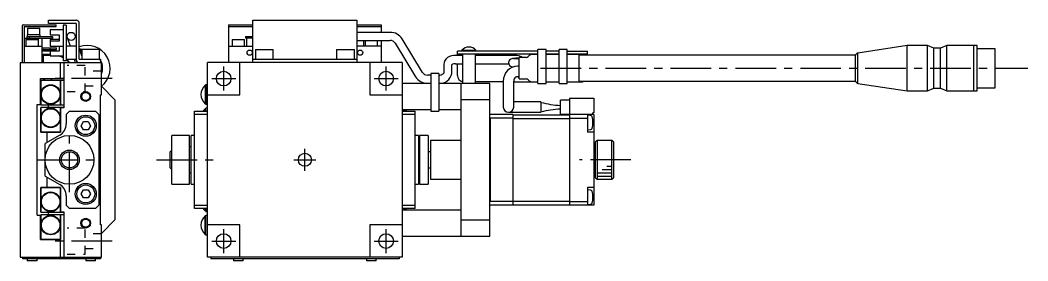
# Model space of a CAD drawing. Extents: x -217 to 421, y 17 to 321.
# Drawn here: x 100.4 to 410.7, y 201 to 275.1 of the extents above; entities that cross this region are included whole.
import ezdxf

# ---------------------------------------------------------------- set-up
doc = ezdxf.new("R2010")
doc.units = 0
doc.header["$LTSCALE"] = 10
doc.linetypes.add('CENTER', pattern=[2, 1.25, -0.25, 0.25, -0.25])
doc.linetypes.add('DOT', pattern=[0.5, 0.25, -0.25])
doc.layers.add('1', color=7, linetype='CONTINUOUS')

msp = doc.modelspace()

# ---------------------------------------------------------------- linework, layer by layer
at = {"layer": '1', "color": 7, "linetype": 'CONTINUOUS'}
for p, q in [((100.996951, 273.187285), (100.996951, 262.087285)), ((101.496951, 273.687285), (111.496951, 273.687285)), ((101.596951, 273.087285), (111.496951, 273.087285)), ((101.596951, 273.087285), (101.596951, 262.087285)), ((109.096951, 275.087285), (117.596951, 275.087285)), ((109.096951, 274.087285), (109.096951, 275.087285)), ((117.596951, 274.087285), (109.096951, 274.087285)), ((111.496951, 273.087285), (111.496951, 273.687285)), ((113.596951, 273.587285), (113.596951, 262.587285)), ((114.596951, 273.587285), (113.596951, 273.587285)), ((114.596951, 273.587285), (114.596951, 262.587285)), ((117.596951, 274.087285), (117.596951, 263.087285)), ((118.596951, 263.087285), (118.596951, 274.087285)), ((164.56652, 273.687285), (164.56652, 262.087285)), ((164.56652, 273.687285), (172.06652, 273.687285)), ((164.56652, 273.087285), (172.06652, 273.087285)), ((172.06652, 262.087285), (172.06652, 275.087285)), ((172.06652, 275.087285), (204.06652, 275.087285)), ((204.06652, 275.087285), (204.06652, 262.087285)), ((204.06652, 273.687285), (211.56652, 273.687285)), ((204.06652, 273.087285), (211.56652, 273.087285)), ((211.56652, 273.687285), (211.56652, 271.337285)), ((102.441576, 270.087285), (102.441576, 269.587285)), ((102.441576, 270.087285), (110.323978, 270.087285)), ((106.546951, 270.587285), (102.546951, 270.587285)), ((102.546951, 270.587285), (102.546951, 270.087285)), ((102.646951, 272.587285), (106.446951, 272.587285)), ((102.646951, 272.587285), (102.646951, 270.587285)), ((103.219881, 270.087285), (103.219881, 269.587285)), ((106.446951, 270.587285), (106.446951, 272.587285)), ((106.546951, 270.087285), (106.546951, 270.587285)), ((113.596951, 272.087285), (109.596951, 272.087285)), ((109.596951, 272.087285), (109.596951, 270.587285)), ((109.596951, 270.587285), (112.396951, 270.587285)), ((110.193244, 270.087285), (110.193244, 269.587285)), ((110.323978, 270.087285), (110.323978, 269.587285)), ((112.396951, 270.587285), (112.396951, 268.587285)), ((117.285771, 270.473557), (117.596951, 269.515845)), ((169.761667, 270.087285), (169.761667, 269.587285)), ((169.761667, 270.087285), (172.06652, 270.087285)), ((171.255959, 270.087285), (171.255959, 269.587285)), ((171.604582, 270.087285), (171.604582, 269.587285)), ((214.334469, 271.337285), (204.06652, 271.337285)), ((101.596951, 269.587285), (110.323978, 269.587285)), ((101.596951, 267.087285), (107.096951, 267.087285)), ((101.646951, 267.087285), (101.646951, 262.087285)), ((102.196951, 269.087285), (102.196951, 267.087285)), ((102.196951, 269.087285), (105.996951, 269.087285)), ((105.950825, 269.587285), (105.950825, 269.087285)), ((105.996951, 267.087285), (105.996951, 269.087285)), ((107.096951, 269.587285), (107.096951, 262.087285)), ((112.396951, 269.087285), (109.596951, 269.087285)), ((109.596951, 269.087285), (109.596951, 267.087285)), ((112.396951, 268.587285), (109.596951, 268.587285)), ((109.596951, 267.087285), (113.596951, 267.087285)), ((112.396951, 267.087285), (112.396951, 265.587285)), ((117.596951, 267.087285), (114.596951, 267.087285)), ((114.908131, 269.701014), (115.757382, 267.087285)), ((164.56652, 267.087285), (172.06652, 267.087285)), ((165.66652, 269.087285), (165.66652, 267.087285)), ((165.66652, 269.087285), (169.46652, 269.087285)), ((169.46652, 267.087285), (169.46652, 269.087285)), ((172.06652, 269.587285), (169.761667, 269.587285)), ((170.06652, 269.587285), (170.06652, 267.087285)), ((204.06652, 268.837285), (214.334469, 268.837285)), ((211.56652, 267.087285), (204.06652, 267.087285)), ((206.06652, 268.837285), (206.06652, 267.087285)), ((206.66652, 268.837285), (206.66652, 267.087285)), ((210.46652, 267.087285), (210.46652, 268.837285)), ((211.56652, 268.837285), (211.56652, 262.087285)), ((215.864022, 268.012041), (222.131972, 257.686985)), ((224.269017, 258.984304), (218.001068, 269.30936)), ((373.566516, 267.287284), (358.332533, 264.971611)), ((373.566516, 253.287286), (373.566516, 267.287284)), ((379.759515, 267.287284), (373.566516, 267.287284)), ((379.759515, 253.287286), (379.759515, 267.287284)), ((381.759515, 266.437285), (379.759515, 267.287284)), ((385.759515, 267.287284), (383.759515, 266.437285)), ((385.759515, 253.287286), (385.759515, 267.287284)), ((394.016515, 267.287284), (385.759515, 267.287284)), ((394.016515, 253.287286), (394.016515, 267.287284)), ((394.066515, 267.237284), (394.016515, 267.287284)), ((394.066515, 253.287286), (394.066515, 267.287284)), ((395.066517, 267.287284), (394.066515, 267.287284)), ((395.066517, 253.287286), (395.066517, 267.287284)), ((107.096951, 266.587285), (111.546951, 266.587285)), ((107.096951, 266.087285), (111.546951, 266.087285)), ((107.096951, 265.879533), (107.746951, 265.879533)), ((112.396951, 265.587285), (107.096951, 265.587285)), ((107.096951, 264.587285), (109.596951, 264.587285)), ((107.596951, 262.087285), (107.596951, 264.587285)), ((109.596951, 264.17721), (107.596951, 264.17721)), ((107.746951, 265.587285), (107.746951, 265.879533)), ((109.546951, 266.587285), (109.546951, 266.087285)), ((109.596951, 265.587285), (109.596951, 264.087285)), ((109.596951, 264.087285), (113.596951, 264.087285)), ((111.546951, 266.087285), (111.546951, 266.587285)), ((113.596926, 263.475019), (112.320505, 264.088127)), ((119.346951, 264.129899), (118.596951, 266.438161)), ((118.77846, 265.879533), (119.246951, 265.879533)), ((119.346951, 265.587285), (118.873417, 265.587285)), ((124.846951, 266.087285), (119.023087, 266.087285)), ((119.198337, 264.587285), (119.346951, 264.587285)), ((119.246951, 265.587285), (119.246951, 265.879533)), ((119.346951, 266.087285), (119.346951, 263.087285)), ((124.846951, 263.087285), (124.846951, 266.087285)), ((172.81652, 266.087285), (172.81652, 263.087285)), ((172.81652, 266.087285), (178.31652, 266.087285)), ((178.31652, 263.087285), (178.31652, 266.087285)), ((197.81652, 266.087285), (197.81652, 263.087285)), ((197.81652, 266.087285), (203.31652, 266.087285)), ((203.31652, 263.087285), (203.31652, 266.087285)), ((236.56652, 264.17721), (234.416061, 264.17721)), ((235.06652, 264.17721), (235.06652, 265.587285)), ((259.81652, 265.587285), (235.06652, 265.587285)), ((259.816516, 264.587285), (235.06652, 264.587285)), ((236.41652, 265.879533), (236.41652, 265.587285)), ((236.41652, 265.879533), (240.71652, 265.879533)), ((236.56652, 264.587285), (236.56652, 255.587285)), ((240.56652, 255.587285), (240.56652, 264.587285)), ((253.316888, 264.17721), (240.56652, 264.17721)), ((240.71652, 265.587285), (240.71652, 265.879533)), ((257.173623, 264.194392), (256.859409, 263.880179)), ((259.816516, 264.487285), (257.88073, 264.487285)), ((262.316516, 266.087285), (259.816516, 266.087285)), ((259.816516, 255.587285), (259.816516, 266.087285)), ((262.316516, 255.587285), (262.316516, 266.087285)), ((266.316516, 264.587285), (262.316516, 264.587285)), ((266.316516, 264.487285), (262.316516, 264.487285)), ((266.31652, 265.587285), (262.31652, 265.587285)), ((268.816516, 266.087285), (266.316516, 266.087285)), ((266.316516, 255.587285), (266.316516, 266.087285)), ((268.816516, 255.587285), (268.816516, 266.087285)), ((275.06652, 264.587285), (268.816516, 264.587285)), ((272.566516, 264.487285), (268.816516, 264.487285)), ((268.81652, 265.587285), (275.06652, 265.587285)), ((272.566516, 256.087285), (272.566516, 264.487285)), ((357.60886, 264.287285), (272.566516, 264.287285)), ((275.06652, 264.287285), (275.06652, 265.587285)), ((357.60886, 256.287285), (357.60886, 264.287285)), ((358.332533, 255.60296), (358.332533, 264.971611)), ((381.759515, 254.137285), (381.759515, 266.437285)), ((383.759515, 266.437285), (381.759515, 266.437285)), ((383.759515, 254.137285), (383.759515, 266.437285)), ((400.566518, 266.287283), (395.066517, 266.287283)), ((400.566518, 254.287287), (400.566518, 266.287283)), ((100.396951, 262.087285), (100.396951, 202.087285)), ((100.396951, 262.087285), (125.396951, 262.087285)), ((112.856741, 257.087285), (112.856741, 262.087285)), ((114.596951, 262.587285), (113.596951, 262.587285)), ((113.880175, 262.087285), (113.880175, 248.087285)), ((115.08735, 262.461635), (114.596924, 262.819615)), ((114.596951, 263.087285), (117.596951, 263.087285)), ((115.584129, 262.087285), (115.08735, 262.461635)), ((115.096951, 263.087285), (115.096951, 262.4544)), ((117.057061, 263.087285), (117.381981, 262.087285)), ((118.596951, 263.087285), (125.096951, 263.087285)), ((124.907463, 263.087285), (124.846951, 263.192095)), ((125.096951, 263.087285), (125.096951, 262.087285)), ((125.16727, 262.637285), (125.096951, 262.759082)), ((125.396951, 252.087285), (125.396951, 262.087285)), ((218.06652, 262.087285), (158.06652, 262.087285)), ((158.06652, 202.087285), (158.06652, 262.087285)), ((168.06652, 252.087285), (168.06652, 262.087285)), ((172.06652, 263.087285), (204.06652, 263.087285)), ((208.06652, 262.087285), (208.06652, 252.087285)), ((218.06652, 262.087285), (218.06652, 202.087285)), ((230.81652, 261.46334), (230.81652, 258.744816)), ((233.316129, 261.401015), (233.423787, 261.474942)), ((233.31652, 258.714505), (233.31652, 261.46334)), ((233.423787, 261.474942), (233.524694, 261.523907)), ((234.416061, 261.67721), (236.56652, 261.67721)), ((235.06652, 258.087285), (235.06652, 261.67721)), ((240.56652, 261.67721), (250.826838, 261.67721)), ((254.06652, 263.442339), (252.040889, 263.24811)), ((254.039584, 263.160145), (252.268073, 263.201549)), ((254.06652, 260.935815), (253.585598, 260.935815)), ((254.06652, 263.160145), (254.039584, 263.160145)), ((254.06652, 256.987285), (254.06652, 263.587285)), ((256.152303, 263.587285), (254.06652, 263.587285)), ((226.81652, 258.15906), (225.798571, 258.15906)), ((229.31652, 258.65906), (226.81652, 258.65906)), ((226.81652, 258.65906), (226.81652, 247.087285)), ((229.31652, 258.65906), (229.31652, 247.087285)), ((230.754079, 258.668457), (230.65106, 258.580624)), ((230.822606, 258.756199), (230.754079, 258.668457)), ((252.954711, 257.531984), (253.063006, 257.59934)), ((253.063006, 257.59934), (253.180169, 257.655282)), ((253.180169, 257.655282), (253.305999, 257.698076)), ((253.305999, 257.698076), (253.439657, 257.725628)), ((253.439657, 257.725628), (253.575864, 257.735769)), ((253.575864, 257.735769), (253.585598, 257.735815)), ((253.585598, 257.735815), (254.06652, 257.735815)), ((253.86652, 257.735815), (253.86652, 257.287285)), ((106.708544, 249.087285), (106.708544, 257.087285)), ((106.708544, 257.087285), (113.880175, 257.087285)), ((106.758535, 256.537285), (106.719684, 256.586011)), ((106.719684, 248.987285), (106.719684, 256.586011)), ((106.719975, 256.587285), (113.880175, 256.587285)), ((106.758535, 256.537285), (106.758535, 248.987285)), ((112.806732, 256.537285), (106.758535, 256.537285)), ((107.430283, 257.087285), (107.445942, 256.587285)), ((108.040895, 256.587285), (108.054595, 257.087285)), ((110.090499, 257.087285), (110.090499, 256.587285)), ((112.806732, 256.537285), (112.867413, 256.586154)), ((112.806732, 248.987285), (112.806732, 256.537285)), ((112.867413, 256.586154), (112.867413, 248.987285)), ((129.596951, 250.587285), (125.396951, 254.787285)), ((157.56652, 255.037285), (157.406965, 255.037285)), ((157.406965, 255.037285), (157.406965, 249.337285)), ((158.06652, 255.187285), (157.56652, 255.187285)), ((157.56652, 255.187285), (157.56652, 249.187285)), ((226.81652, 255.587285), (218.06652, 255.587285)), ((225.798571, 255.65906), (226.81652, 255.65906)), ((245.06652, 255.587285), (229.31652, 255.587285)), ((236.06652, 255.587285), (236.06652, 208.587285)), ((249.16652, 256.087285), (240.56652, 256.087285)), ((245.06652, 208.587285), (245.06652, 255.587285)), ((249.16652, 256.335815), (249.16652, 248.335815)), ((252.36652, 248.335815), (252.36652, 256.335815)), ((252.36652, 256.087285), (259.81652, 256.087285)), ((254.06652, 257.287285), (253.86652, 257.287285)), ((254.06652, 256.987285), (256.152303, 256.987285)), ((256.859409, 256.694392), (257.173623, 256.380179)), ((259.816516, 255.587285), (262.316516, 255.587285)), ((262.31652, 256.087285), (266.31652, 256.087285)), ((266.316516, 255.587285), (268.816516, 255.587285)), ((268.81652, 256.087285), (273.06652, 256.087285)), ((272.566516, 256.287285), (357.60886, 256.287285)), ((358.332533, 255.60296), (373.566516, 253.287286)), ((125.096951, 252.087285), (125.396951, 252.087285)), ((125.096951, 212.087285), (125.096951, 252.087285)), ((158.06652, 252.087285), (168.06652, 252.087285)), ((208.06652, 252.087285), (218.06652, 252.087285)), ((373.566516, 253.287286), (379.759515, 253.287286)), ((379.759515, 253.287286), (381.759515, 254.137285)), ((381.759515, 254.137285), (383.759515, 254.137285)), ((383.759515, 254.137285), (385.759515, 253.287286)), ((385.759515, 253.287286), (394.016515, 253.287286)), ((394.016515, 253.287286), (394.066515, 253.337286)), ((394.066515, 253.287286), (395.066517, 253.287286)), ((395.066517, 254.287287), (400.566518, 254.287287)), ((105.6825, 215.087285), (105.6825, 249.087285)), ((105.6825, 249.087285), (106.719684, 249.087285)), ((106.719684, 248.987285), (113.880175, 248.987285)), ((108.744876, 248.987285), (109.045321, 249.280399)), ((109.096951, 248.187285), (109.096951, 248.987285)), ((110.524252, 249.279299), (110.823381, 248.987285)), ((129.596951, 250.587285), (129.596951, 213.587285)), ((157.406965, 249.337285), (157.56652, 249.337285)), ((157.56652, 249.187285), (158.06652, 249.187285)), ((245.06652, 250.587285), (236.06652, 250.587285)), ((260.76652, 249.935815), (252.36652, 249.935815)), ((260.76652, 249.935815), (260.76652, 246.735815)), ((266.76652, 246.087285), (266.76652, 250.487285)), ((269.56652, 250.487285), (266.76652, 250.487285)), ((269.56652, 251.087285), (277.06652, 251.087285)), ((269.56652, 251.087285), (269.56652, 218.087285)), ((277.06652, 251.087285), (277.06652, 246.587285)), ((106.719684, 240.588559), (106.719684, 248.187285)), ((113.880175, 248.187285), (106.719684, 248.187285)), ((106.758535, 248.187285), (106.758535, 240.637285)), ((109.045321, 247.894171), (108.744876, 248.187285)), ((110.823381, 248.187285), (110.524252, 247.895272)), ((112.806732, 240.637285), (112.806732, 248.187285)), ((112.856741, 248.087285), (112.856741, 240.587285)), ((113.880175, 248.087285), (112.856741, 248.087285)), ((112.867413, 248.187285), (112.867413, 248.087285)), ((115.596951, 247.087285), (114.596951, 246.087285)), ((114.596951, 246.087285), (114.596951, 243.149463)), ((115.596951, 247.087285), (123.596951, 247.087285)), ((124.596951, 246.087285), (123.596951, 247.087285)), ((124.596951, 246.087285), (124.596951, 218.087285)), ((154.06652, 247.087285), (158.06652, 247.087285)), ((154.06652, 217.087285), (154.06652, 247.087285)), ((158.06652, 246.087285), (154.06652, 246.087285)), ((157.406964, 247.087285), (157.406964, 247.837285)), ((157.566519, 247.837285), (157.406964, 247.837285)), ((157.566519, 247.087285), (157.566519, 247.987285)), ((158.066519, 247.987285), (157.566519, 247.987285)), ((218.06652, 247.587285), (226.81652, 247.587285)), ((218.06652, 247.087285), (222.06652, 247.087285)), ((222.06652, 246.087285), (218.06652, 246.087285)), ((218.566519, 247.087285), (218.566519, 247.587285)), ((218.726074, 247.087285), (218.726074, 247.587285)), ((222.06652, 217.087285), (222.06652, 247.087285)), ((226.81652, 247.087285), (229.31652, 247.087285)), ((229.31652, 247.587285), (236.06652, 247.587285)), ((245.16652, 246.087285), (245.06652, 245.987285)), ((252.06652, 246.087285), (245.16652, 246.087285)), ((250.76652, 246.735815), (260.76652, 246.735815)), ((252.06652, 246.087285), (252.06652, 218.087285)), ((252.06652, 245.987285), (269.56652, 245.987285)), ((277.06652, 246.087285), (266.76652, 246.087285)), ((275.06652, 246.087285), (275.06652, 240.587285)), ((276.051799, 245.751085), (275.06652, 245.837285)), ((276.76652, 246.087285), (276.76652, 246.587285)), ((277.06652, 246.587285), (276.76652, 246.587285)), ((277.06652, 246.087285), (277.06652, 218.087285)), ((119.153575, 242.587285), (119.875263, 243.837285)), ((119.875263, 241.337285), (119.153575, 242.587285)), ((119.875263, 243.837285), (121.318639, 243.837285)), ((121.318639, 243.837285), (122.040326, 242.587285)), ((122.040326, 242.587285), (121.318639, 241.337285)), ((245.06652, 244.937285), (245.11652, 244.887285)), ((245.11652, 244.887285), (245.11652, 219.287285)), ((252.06652, 244.887285), (245.11652, 244.887285)), ((252.06652, 244.845864), (269.56652, 244.845864)), ((269.56652, 244.887285), (275.06652, 244.887285)), ((106.719684, 240.588559), (106.758535, 240.637285)), ((112.856741, 240.587285), (106.719975, 240.587285)), ((106.758535, 240.637285), (112.806732, 240.637285)), ((112.596951, 239.685362), (108.096951, 237.087285)), ((108.596951, 240.587285), (108.596951, 237.37596)), ((112.856741, 240.597011), (112.806732, 240.637285)), ((121.318639, 241.337285), (119.875263, 241.337285)), ((147.06652, 224.587285), (147.06652, 239.587285)), ((152.56652, 239.587285), (147.06652, 239.587285)), ((152.56652, 224.587285), (152.56652, 239.587285)), ((153.06652, 224.587285), (153.06652, 239.587285)), ((154.06652, 239.587285), (153.06652, 239.587285)), ((223.06652, 239.587285), (222.06652, 239.587285)), ((223.06652, 239.587285), (223.06652, 224.587285)), ((223.36652, 239.587285), (223.36652, 224.587285)), ((226.06652, 239.587285), (223.36652, 239.587285)), ((226.06652, 239.587285), (226.06652, 224.587285)), ((275.06652, 241.337285), (276.051799, 241.423486)), ((277.06652, 240.587285), (275.06652, 240.587285)), ((108.096951, 227.087285), (108.096951, 237.087285)), ((153.06652, 236.087285), (152.56652, 236.087285)), ((223.36652, 236.087285), (223.06652, 236.087285)), ((226.76652, 238.087285), (226.76652, 226.087285)), ((236.06652, 238.087285), (226.76652, 238.087285)), ((278.06652, 238.087285), (277.56652, 237.587285)), ((277.56652, 226.587285), (277.56652, 237.587285)), ((278.06652, 238.087285), (278.06652, 226.087285)), ((282.56652, 238.087285), (278.06652, 238.087285)), ((282.56652, 226.087285), (282.56652, 238.087285)), ((283.06652, 237.587285), (282.56652, 238.087285)), ((283.06652, 237.587285), (283.06652, 226.587285)), ((147.06652, 235.087285), (146.56652, 234.587285)), ((146.56652, 229.587285), (146.56652, 234.587285)), ((226.76652, 234.587285), (226.06652, 234.587285)), ((277.56652, 234.587285), (277.06652, 234.587285)), ((108.096951, 227.087285), (112.596951, 224.489209)), ((108.596951, 226.79861), (108.596951, 223.587285)), ((146.56652, 229.587285), (147.06652, 229.087285)), ((152.56652, 228.087285), (153.06652, 228.087285)), ((223.06652, 228.087285), (223.36652, 228.087285)), ((226.06652, 229.587285), (226.76652, 229.587285)), ((277.06652, 229.587285), (277.56652, 229.587285)), ((277.56652, 226.587285), (278.06652, 226.087285)), ((282.56652, 226.087285), (283.06652, 226.587285)), ((106.758535, 223.537285), (106.719684, 223.586011)), ((106.719684, 215.987285), (106.719684, 223.586011)), ((106.719975, 223.587285), (112.856741, 223.587285)), ((106.758535, 223.537285), (106.758535, 215.987285)), ((112.806732, 223.537285), (106.758535, 223.537285)), ((112.806732, 223.537285), (112.856741, 223.57756)), ((112.806732, 215.987285), (112.806732, 223.537285)), ((112.856741, 223.587285), (112.856741, 216.087285)), ((147.06652, 224.587285), (152.56652, 224.587285)), ((153.06652, 224.587285), (154.06652, 224.587285)), ((222.06652, 224.587285), (223.06652, 224.587285)), ((223.36652, 224.587285), (226.06652, 224.587285)), ((226.76652, 226.087285), (236.06652, 226.087285)), ((277.06652, 223.587285), (275.06652, 223.587285)), ((275.06652, 223.587285), (275.06652, 218.087285)), ((278.06652, 226.087285), (282.56652, 226.087285)), ((114.596951, 221.025108), (114.596951, 218.087285)), ((119.153575, 221.587285), (119.875263, 222.837285)), ((119.875263, 220.337285), (119.153575, 221.587285)), ((119.875263, 222.837285), (121.318639, 222.837285)), ((121.318639, 220.337285), (119.875263, 220.337285)), ((121.318639, 222.837285), (122.040326, 221.587285)), ((122.040326, 221.587285), (121.318639, 220.337285)), ((276.051799, 222.751085), (275.06652, 222.837285)), ((114.596951, 218.087285), (115.596951, 217.087285)), ((123.596951, 217.087285), (124.596951, 218.087285)), ((154.06652, 218.087285), (158.06652, 218.087285)), ((218.06652, 218.087285), (222.06652, 218.087285)), ((245.11652, 219.287285), (245.06652, 219.237285)), ((245.06652, 218.187285), (245.16652, 218.087285)), ((252.06652, 219.287285), (245.11652, 219.287285)), ((252.06652, 218.087285), (245.16652, 218.087285)), ((252.06652, 219.328707), (269.56652, 219.328707)), ((252.06652, 218.187285), (269.56652, 218.187285)), ((269.56652, 219.287285), (275.06652, 219.287285)), ((277.06652, 218.087285), (269.56652, 218.087285)), ((275.06652, 218.337285), (276.051799, 218.423486)), ((105.6825, 215.087285), (106.719684, 215.087285)), ((106.708544, 207.587285), (106.708544, 215.087285)), ((106.719684, 215.987285), (113.880175, 215.987285)), ((113.880175, 215.187285), (106.719684, 215.187285)), ((106.719684, 207.588559), (106.719684, 215.187285)), ((106.758535, 215.187285), (106.758535, 207.637285)), ((108.744876, 215.987285), (109.045321, 216.280399)), ((109.045321, 214.894171), (108.744876, 215.187285)), ((109.096951, 215.187285), (109.096951, 215.987285)), ((110.524252, 216.279299), (110.823381, 215.987285)), ((110.823381, 215.187285), (110.524252, 214.895272)), ((112.806732, 207.637285), (112.806732, 215.187285)), ((112.856741, 216.087285), (113.880175, 216.087285)), ((112.867413, 216.087285), (112.867413, 215.987285)), ((112.867413, 215.187285), (112.867413, 207.588417)), ((113.880175, 216.087285), (113.880175, 202.087285)), ((123.596951, 217.087285), (115.596951, 217.087285)), ((158.06652, 217.087285), (154.06652, 217.087285)), ((157.406963, 217.087285), (157.406963, 216.337285)), ((157.406963, 216.337285), (157.566518, 216.337285)), ((157.56652, 214.837285), (157.406965, 214.837285)), ((157.406965, 209.137285), (157.406965, 214.837285)), ((157.566518, 217.087285), (157.566518, 216.187285)), ((157.566518, 216.187285), (158.066518, 216.187285)), ((158.06652, 214.987285), (157.56652, 214.987285)), ((157.56652, 208.987285), (157.56652, 214.987285)), ((222.06652, 217.087285), (218.06652, 217.087285)), ((236.06652, 216.587285), (218.06652, 216.587285)), ((218.566518, 217.087285), (218.566518, 216.587285)), ((218.726073, 217.087285), (218.726073, 216.587285)), ((125.396951, 212.087285), (125.096951, 212.087285)), ((125.396951, 209.387285), (129.596951, 213.587285)), ((125.396951, 202.087285), (125.396951, 212.087285)), ((168.06652, 212.087285), (158.06652, 212.087285)), ((168.06652, 202.087285), (168.06652, 212.087285)), ((218.06652, 212.087285), (208.06652, 212.087285)), ((208.06652, 212.087285), (208.06652, 202.087285)), ((236.06652, 213.587285), (245.06652, 213.587285)), ((157.406965, 209.137285), (157.56652, 209.137285)), ((157.56652, 208.987285), (158.06652, 208.987285)), ((218.06652, 208.587285), (245.06652, 208.587285)), ((106.708544, 207.587285), (112.86766, 207.587285)), ((106.719684, 207.588559), (106.758535, 207.637285)), ((106.758535, 207.637285), (112.806732, 207.637285)), ((112.867413, 207.588417), (112.806732, 207.637285)), ((112.856741, 202.087285), (112.856741, 207.587285)), ((100.396951, 202.087285), (125.396951, 202.087285)), ((101.096951, 202.087285), (101.096951, 201.587285)), ((114.024868, 202.087285), (114.024868, 201.587285)), ((125.096951, 202.087285), (125.096951, 201.587285)), ((218.06652, 202.087285), (158.06652, 202.087285)), ((159.06652, 202.087285), (159.06652, 201.587285)), ((217.06652, 202.087285), (217.06652, 201.587285)), ((125.096951, 201.587285), (101.096951, 201.587285)), ((102.596951, 201.587285), (102.596951, 200.987285)), ((105.596951, 200.987285), (102.596951, 200.987285)), ((105.596951, 200.987285), (105.596951, 201.587285)), ((120.596951, 201.587285), (120.596951, 200.987285)), ((123.596951, 200.987285), (120.596951, 200.987285)), ((123.596951, 200.987285), (123.596951, 201.587285)), ((217.06652, 201.587285), (159.06652, 201.587285)), ((166.06652, 201.587285), (166.06652, 200.987285)), ((169.06652, 200.987285), (166.06652, 200.987285)), ((169.06652, 200.987285), (169.06652, 201.587285)), ((207.06652, 201.587285), (207.06652, 200.987285)), ((210.06652, 200.987285), (207.06652, 200.987285)), ((210.06652, 200.987285), (210.06652, 201.587285))]:
    msp.add_line(p, q, dxfattribs=at)
at = {"layer": '1', "color": 9, "linetype": 'DOT'}
for p, q in [((120.396951, 261.087285), (114.870954, 261.087285)), ((120.396951, 253.087285), (120.396951, 261.087285)), ((125.396951, 259.337285), (120.396951, 259.337285)), ((120.396951, 254.837285), (125.396951, 254.837285)), ((114.870935, 253.087285), (120.396951, 253.087285)), ((120.396951, 211.087285), (114.870954, 211.087285)), ((120.396951, 203.087285), (120.396951, 211.087285)), ((125.396951, 209.337285), (120.396951, 209.337285)), ((120.396951, 204.837285), (125.396951, 204.837285)), ((114.870935, 203.087285), (120.396951, 203.087285))]:
    msp.add_line(p, q, dxfattribs=at)
at = {"layer": '1', "color": 4, "linetype": 'CENTER'}
for p, q in [((163.06652, 253.387285), (163.06652, 260.787285)), ((213.06652, 253.387285), (213.06652, 260.787285)), ((260.633413, 260.287285), (410.675059, 260.287285)), ((128.710872, 257.087285), (110.336806, 257.087285)), ((159.36652, 257.087285), (166.76652, 257.087285)), ((209.36652, 257.087285), (216.76652, 257.087285)), ((115.596951, 222.087285), (115.596951, 242.087285)), ((188.06652, 228.687285), (188.06652, 235.487285)), ((105.596951, 232.087285), (125.596951, 232.087285)), ((142.349958, 232.087285), (159.911012, 232.087285)), ((184.66652, 232.087285), (191.46652, 232.087285)), ((288.480325, 232.087285), (272.577664, 232.087285)), ((163.06652, 203.387285), (163.06652, 210.787285)), ((213.06652, 203.387285), (213.06652, 210.787285)), ((128.710872, 207.087285), (110.336806, 207.087285)), ((159.36652, 207.087285), (166.76652, 207.087285)), ((209.36652, 207.087285), (216.76652, 207.087285))]:
    msp.add_line(p, q, dxfattribs=at)
at = {"layer": '1', "color": 9, "linetype": 'CONTINUOUS'}
for p, q in [((110.085715, 256.587285), (110.085715, 257.087285)), ((281.06652, 230.087285), (282.56652, 230.087285)), ((278.06652, 228.087285), (282.56652, 228.087285)), ((278.06652, 227.087285), (282.56652, 227.087285)), ((279.56652, 229.087285), (282.56652, 229.087285))]:
    msp.add_line(p, q, dxfattribs=at)
at = {"layer": '1', "color": 7, "linetype": 'CONTINUOUS'}
for centre, radius in [((116.096951, 270.087285), 1.25), ((171.06652, 265.087285), 0.8), ((205.06652, 265.087285), 0.8), ((163.06652, 257.087285), 2.25), ((213.06652, 257.087285), 2.25), ((109.786951, 252.187285), 3), ((109.786951, 252.187285), 2.85), ((120.596951, 251.587285), 1.25), ((109.786951, 244.987285), 3), ((109.786951, 244.987285), 2.85), ((120.596951, 242.587285), 3.25), ((120.596951, 242.587285), 2.75), ((115.596951, 232.087285), 7.5), ((115.596951, 232.087285), 3), ((115.596951, 232.087285), 2.5), ((188.06652, 232.087285), 2), ((120.596951, 221.587285), 3.25), ((120.596951, 221.587285), 2.75), ((109.786951, 219.187285), 3), ((109.786951, 219.187285), 2.85), ((109.786951, 211.987285), 3), ((109.786951, 211.987285), 2.85), ((120.596951, 212.587285), 1.25), ((163.06652, 207.087285), 2.25), ((213.06652, 207.087285), 2.25)]:
    msp.add_circle(centre, radius, dxfattribs=at)
at = {"layer": '1', "color": 9, "linetype": 'CONTINUOUS'}
for centre in [(120.596951, 251.587285), (120.596951, 212.587285)]:
    msp.add_circle(centre, 1.5, dxfattribs=at)
at = {"layer": '1', "color": 7, "linetype": 'CONTINUOUS'}
for centre, radius, start, end in [((101.496951, 273.187285), 0.5, 90, 180), ((117.596951, 274.087285), 1, 0, 90), ((214.362653, 267.059576), 4.277802, 31.730235, 90.377493), ((121.096951, 260.287285), 6.999999, 307.900044, 110.924836), ((214.356627, 267.048253), 1.789169, 32.593748, 90.709615), ((105.596951, 263.787285), 3, 44.220044, 50.055495), ((117.096951, 263.787285), 3, 44.220044, 60), ((233.887535, 261.13416), 3.088607, 80.146976, 173.88186), ((238.56652, 263.787285), 3, 44.220044, 135.779956), ((253.313983, 261.040298), 3.136913, 54.298675, 89.946948), ((256.152303, 264.587285), 1, 270, 315), ((257.88073, 263.487285), 1, 90, 135), ((358.566517, 263.999368), 1.000002, 103.531698, 163.266744), ((118.596951, 263.087285), 1, 180, 270), ((121.096951, 260.287285), 4.7, 336.190623, 30), ((234.354531, 259.366931), 2.311099, 88.47439696, 111.04285173), ((253.676592, 256.425763), 4.510969, 91.155836, 181.142555), ((252.043355, 261.980121), 1.253762, 115.49949884, 236.51287834), ((252.186304, 262.302092), 1.602226, 238.60268113, 270.18908483), ((252.146418, 261.705614), 1.546102, 93.91376799, 114.56734856), ((225.770387, 259.936769), 4.277802, 211.730235, 270.377493), ((225.776412, 259.948092), 1.789169, 212.593748, 270.709615), ((229.232386, 260.801117), 2.635, 271.83087058, 302.57453295), ((229.714096, 259.290545), 3.648189, 263.744377, 350.915117), ((237.06652, 258.087285), 2, 180, 255.522488), ((253.830798, 256.358487), 1.464453, 126.74357502, 180.88705666), ((-24.403049, 286.537285), 134.5, 347.133153, 347.13371), ((-24.403049, 286.537285), 140.5, 347.691501, 347.691973), ((159.76652, 252.187285), 3.7, 129.621835, 230.378165), ((256.152303, 255.987285), 1, 45, 90), ((257.88073, 257.087285), 1, 225, 270), ((273.06652, 258.087285), 2, 270, 295.841933), ((358.566517, 256.575202), 1.000002, 196.733256, 256.468302), ((250.76652, 248.335815), 1.6, 180, 0), ((268.180422, 277.425623), 28.615444, 254.984078, 267.167835), ((159.766519, 244.987285), 3.7, 129.621835, 145.419222), ((216.366519, 244.987285), 3.7, 34.580778, 44.644246), ((268.223171, 218.876708), 28.889479, 92.890166, 104.957921), ((276.008222, 245.252987), 0.5, 17.629155, 85), ((270.76652, 243.587285), 6, 342.370845, 17.629155), ((110.596951, 243.149463), 4, 300, 0), ((-24.403049, 210.637285), 134.5, 12.86629, 12.866847), ((276.008222, 241.921583), 0.5, 275, 342.370845), ((-24.403049, 253.537285), 134.5, 347.133153, 347.13371), ((110.596951, 221.025108), 4, 0, 60), ((276.008222, 222.252987), 0.5, 17.629155, 85), ((270.76652, 220.587285), 6, 342.370845, 17.629155), ((276.008222, 218.921583), 0.5, 275, 342.370845), ((159.76652, 211.987285), 3.7, 129.621835, 230.378165), ((159.766518, 219.187285), 3.7, 214.580778, 230.378165), ((216.366518, 219.187285), 3.7, 315.355754, 325.419222), ((-24.403049, 177.637285), 134.5, 12.86629, 12.866847), ((-24.403049, 177.637285), 140.5, 12.308027, 12.308499)]:
    msp.add_arc(centre, radius, start, end, dxfattribs=at)

doc.saveas('drawing.dxf')
